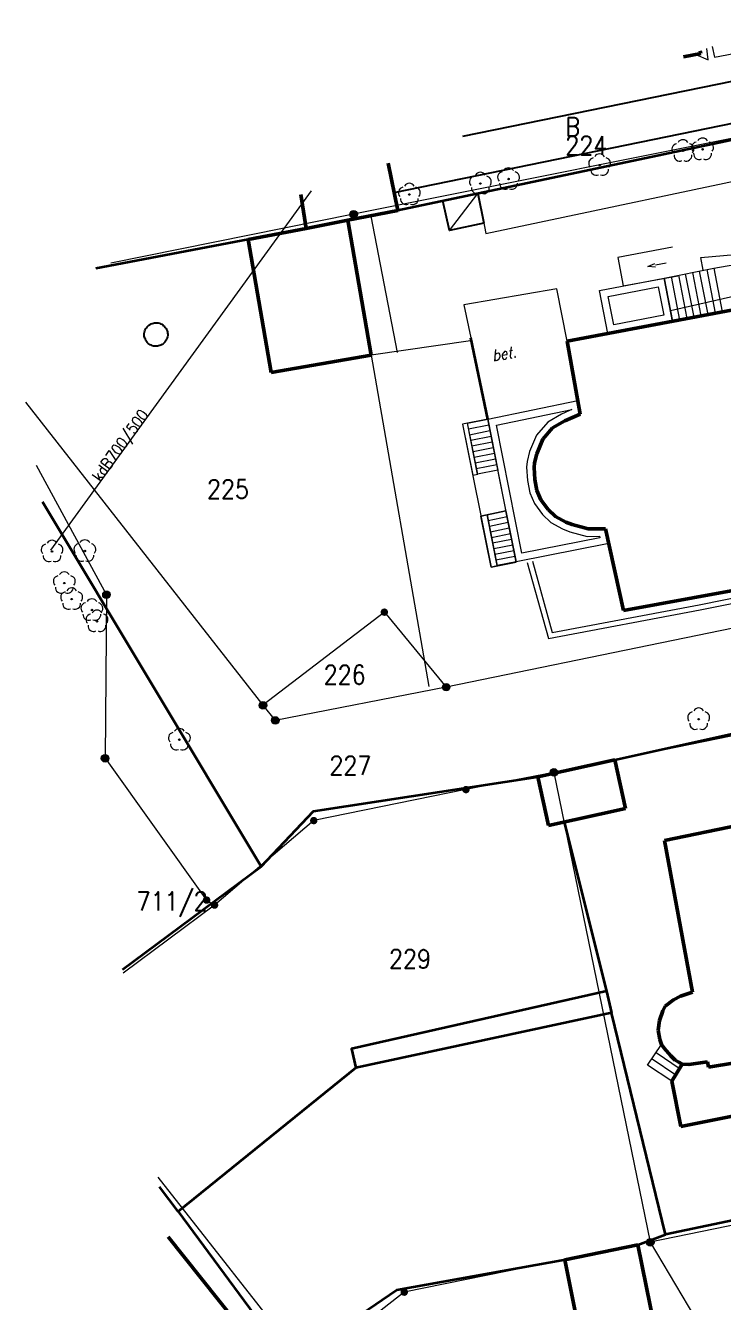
# Model space of a CAD drawing. Header units: metres. Extents: x 6548154 to 6548408, y 5572968 to 5573189.
# Drawn here: x 6548154.2 to 6548200.8, y 5573057.2 to 5573142.5 of the extents above; entities that cross this region are included whole.
import ezdxf
from ezdxf.enums import TextEntityAlignment as Align

# ---------------------------------------------------------------- set-up
doc = ezdxf.new("R2010")
doc.units = ezdxf.units.M
doc.header["$MEASUREMENT"] = 0
for name, color, linetype, lineweight in [('000 Inne (niezydentyfikowane)', 7, 'Continuous', 15), ('000 Ogrodzenie nietrwałe', 7, 'Continuous', 15), ('BUBS - Basen', 7, 'Continuous', 15), ('BUBZ - Skarpa nieumocniona - wypełnienie', 7, 'Continuous', 15), ('EGBB01 - Budynek', 7, 'Continuous', 15), ('EGBD - Działka ewidencyjna', 7, 'Continuous', 15), ('EGBD_O - Działka ewidencyjna', 7, 'Continuous', 15), ('EGBP04 - Punkt graniczny niestabilizowany dokładny', 7, 'Continuous', 15), ('EGBP04 - Punkt graniczny stabilizowany trwale dokładny', 7, 'Continuous', 15), ('EGBS - Schody', 7, 'Continuous', 15), ('EGBT - Taras', 7, 'Continuous', 15), ('EGBU_O - Użytek gruntowy', 7, 'Continuous', 15), ('EGBW - Wjazd do podziemia', 7, 'Continuous', 15), ('KTCR - Chodnik', 7, 'Continuous', 15), ('KTKR - Krawężnik', 7, 'Continuous', 15), ('KTOK - Ogrodzenie trwałe', 7, 'Continuous', 15), ('OBOP02 - Drzewo liściaste', 7, 'Continuous', 15), ('SUPC - Przewód ciepłowniczy', 7, 'Continuous', 15), ('SUPG - Przewód gazowy', 7, 'Continuous', 15), ('SUPK - Przewód kanalizacyjny', 7, 'Continuous', 15), ('SUPK_O - Przewód kanalizacyjny - opis', 7, 'Continuous', 15), ('SUPT - Przewód telekomunikacyjny', 7, 'Continuous', 15)]:
    doc.layers.add(name, color=color, linetype=linetype, lineweight=lineweight)
doc.styles.get("Standard").update_dxf_attribs({"font": 'txt.shx', "width": 0.75})
doc.linetypes.add('902-500b', pattern='A,3.75,[61,dgnlstyle-ccad.shx,S=0.001389,R=0,X=0,Y=0],3.75', length=7.5)

# ---------------------------------------------------------------- blocks, each defined once
blk = doc.blocks.new('EGBP04_03')
at = {"layer": 'EGBP04 - Punkt graniczny niestabilizowany dokładny', "linetype": 'Continuous', "lineweight": 15}
h = blk.add_hatch(color=7, dxfattribs=at)
edge = h.paths.add_edge_path()
edge.add_arc((0, 0), 0.5, 0, 360)
h = blk.add_hatch(color=96, dxfattribs=at)
edge = h.paths.add_edge_path()
edge.add_arc((0, 0), 0.09, 0, 360)
blk = doc.blocks.new('EGBP04_02')
at = {"layer": 'EGBP04 - Punkt graniczny stabilizowany trwale dokładny', "linetype": 'Continuous', "lineweight": 18}
h = blk.add_hatch(color=7, dxfattribs=at)
edge = h.paths.add_edge_path()
edge.add_arc((0, 0), 0.5, 0, 360)
at = {"layer": 'EGBP04 - Punkt graniczny stabilizowany trwale dokładny', "color": 96, "linetype": 'Continuous', "lineweight": 18}
blk.add_circle((0, 0), 0.5, dxfattribs=at)
blk = doc.blocks.new('OBOP02_01')
at = {"layer": 'OBOP02 - Drzewo liściaste', "color": 96, "linetype": 'Continuous', "lineweight": 18}
blk.add_circle((0, 0), 0.1, dxfattribs=at)
for centre, start, end in [((-0.713292, 0.231763), 102.14713, 221.85287), ((0, 0.75), 30.14713, 149.85287), ((0.713292, 0.231763), 318.14713, 77.85287), ((-0.440839, -0.606763), 174.14713, 293.85287), ((0.440839, -0.606763), 246.14713, 5.85287)]:
    blk.add_arc(centre, 0.75, start, end, dxfattribs=at)

msp = doc.modelspace()

# ---------------------------------------------------------------- linework, layer by layer
at = {"layer": '000 Inne (niezydentyfikowane)', "color": 7, "linetype": 'Continuous', "lineweight": 25, "flags": 128}
msp.add_lwpolyline([(6548182.04, 5573130.77), (6548184.36, 5573131.26), (6548184.78, 5573129.27), (6548182.47, 5573128.79), (6548182.04, 5573130.77)], close=True, dxfattribs=at)
at = {"layer": '000 Ogrodzenie nietrwałe', "color": 7, "linetype": '902-500b', "lineweight": 18, "flags": 128}
msp.add_lwpolyline([(6548183.89, 5573121.41), (6548177.25, 5573120.47)], dxfattribs=at)
at = {"layer": 'BUBS - Basen', "color": 7, "linetype": 'Continuous', "lineweight": 25, "flags": 128}
msp.add_lwpolyline([(6548163.48, 5573121.32), (6548163.42, 5573121.27), (6548163.36, 5573121.21), (6548163.29, 5573121.17), (6548163.21, 5573121.13), (6548163.14, 5573121.1), (6548163.06, 5573121.08), (6548162.98, 5573121.07), (6548162.91, 5573121.06), (6548162.81, 5573121.06), (6548162.73, 5573121.07), (6548162.65, 5573121.09), (6548162.58, 5573121.12), (6548162.5, 5573121.16), (6548162.43, 5573121.2), (6548162.37, 5573121.25), (6548162.31, 5573121.31), (6548162.26, 5573121.37), (6548162.22, 5573121.44), (6548162.18, 5573121.52), (6548162.15, 5573121.59), (6548162.13, 5573121.67), (6548162.11, 5573121.74), (6548162.11, 5573121.82), (6548162.1, 5573121.91), (6548162.12, 5573122), (6548162.14, 5573122.08), (6548162.17, 5573122.15), (6548162.2, 5573122.23), (6548162.25, 5573122.29), (6548162.3, 5573122.36), (6548162.36, 5573122.42), (6548162.42, 5573122.47), (6548162.49, 5573122.51), (6548162.56, 5573122.55), (6548162.64, 5573122.58), (6548162.72, 5573122.6), (6548162.79, 5573122.62), (6548162.87, 5573122.62), (6548162.95, 5573122.63), (6548163.04, 5573122.61), (6548163.12, 5573122.59), (6548163.2, 5573122.56), (6548163.27, 5573122.53), (6548163.34, 5573122.48), (6548163.4, 5573122.43), (6548163.46, 5573122.37), (6548163.51, 5573122.31), (6548163.56, 5573122.24), (6548163.6, 5573122.17), (6548163.63, 5573122.09), (6548163.65, 5573122.01), (6548163.66, 5573121.93), (6548163.67, 5573121.86), (6548163.67, 5573121.77), (6548163.66, 5573121.69), (6548163.64, 5573121.61), (6548163.61, 5573121.53), (6548163.57, 5573121.46), (6548163.53, 5573121.39), (6548163.48, 5573121.32)], close=True, dxfattribs=at)
at = {"layer": 'BUBZ - Skarpa nieumocniona - wypełnienie', "color": 7, "linetype": 'Continuous', "lineweight": 18, "flags": 128}
msp.add_lwpolyline([(6548182.47, 5573128.79), (6548184.36, 5573131.26)], dxfattribs=at)
at = {"layer": 'EGBB01 - Budynek', "color": 7, "linetype": 'Continuous', "lineweight": 50, "flags": 128}
for points in [[(6548199.25, 5573140.61), (6548198.1, 5573140.381)], [(6548199.214, 5573140.782), (6548199.25, 5573140.61)], [(6548178.384, 5573133.28), (6548179.04, 5573130.13)], [(6548172.91, 5573128.92), (6548172.559, 5573131.181)], [(6548179.04, 5573130.13), (6548175.7, 5573129.48)], [(6548169.04, 5573128.18), (6548172.91, 5573128.92)], [(6548172.91, 5573128.92), (6548175.7, 5573129.48)], [(6548175.7, 5573129.48), (6548172.91, 5573128.92)], [(6548175.7, 5573129.48), (6548177.25, 5573120.47)], [(6548170.58, 5573119.31), (6548169.04, 5573128.18)], [(6548190.33, 5573121.39), (6548202.12, 5573123.61)], [(6548191.2, 5573116.53), (6548190.33, 5573121.39)], [(6548177.25, 5573120.47), (6548170.58, 5573119.31)], [(6548190.18, 5573116.08), (6548190.7, 5573116.3)], [(6548190.7, 5573116.3), (6548191.2, 5573116.53)], [(6548188.72, 5573114.86), (6548189.36, 5573115.6)], [(6548189.36, 5573115.6), (6548190.18, 5573116.08)], [(6548188.3, 5573113.88), (6548188.72, 5573114.86)], [(6548188.16, 5573113.27), (6548188.3, 5573113.88)], [(6548188.12, 5573112.97), (6548188.16, 5573113.27)], [(6548188.18, 5573112.15), (6548188.12, 5573112.97)], [(6548188.32, 5573111.42), (6548188.18, 5573112.15)], [(6548188.58, 5573110.8), (6548188.32, 5573111.42)], [(6548189.07, 5573110.15), (6548188.58, 5573110.8)], [(6548189.55, 5573109.69), (6548189.07, 5573110.15)], [(6548190.24, 5573109.31), (6548189.55, 5573109.69)], [(6548190.67, 5573109.15), (6548190.24, 5573109.31)], [(6548191.74, 5573108.86), (6548190.67, 5573109.15)], [(6548192.9, 5573108.87), (6548191.74, 5573108.86)], [(6548194.09, 5573103.4), (6548192.9, 5573108.87)], [(6548205.91, 5573105.57), (6548194.09, 5573103.4)], [(6548193.51, 5573093.43), (6548188.37, 5573092.3)], [(6548194.22, 5573090.19), (6548193.51, 5573093.43)], [(6548188.37, 5573092.3), (6548189.08, 5573089.06)], [(6548189.08, 5573089.06), (6548194.22, 5573090.19)], [(6548196.84, 5573088.05), (6548201.8, 5573089.07)], [(6548198.69, 5573077.93), (6548196.84, 5573088.05)], [(6548197.89, 5573077.65), (6548198.69, 5573077.93)], [(6548196.72, 5573076.68), (6548196.87, 5573076.99)], [(6548196.87, 5573076.99), (6548197.44, 5573077.42)], [(6548197.44, 5573077.42), (6548197.89, 5573077.65)], [(6548196.41, 5573075.38), (6548196.49, 5573076.03)], [(6548196.49, 5573076.03), (6548196.72, 5573076.68)], [(6548196.53, 5573074.76), (6548196.41, 5573075.38)], [(6548196.64, 5573074.43), (6548196.53, 5573074.76)], [(6548196.8, 5573074.19), (6548196.64, 5573074.43)], [(6548197.26, 5573073.67), (6548196.8, 5573074.19)], [(6548197.54, 5573073.38), (6548197.26, 5573073.67)], [(6548203.15, 5573073.47), (6548199.77, 5573072.91)], [(6548199.77, 5573072.91), (6548203.15, 5573073.47)], [(6548197.32, 5573071.98), (6548198.02, 5573073.11)], [(6548197.78, 5573073.24), (6548197.54, 5573073.38)], [(6548198.02, 5573073.11), (6548197.78, 5573073.24)], [(6548198.46, 5573073.09), (6548198.02, 5573073.11)], [(6548198.02, 5573073.11), (6548198.46, 5573073.09)], [(6548199.7, 5573073.26), (6548198.46, 5573073.09)], [(6548198.46, 5573073.09), (6548199.7, 5573073.26)], [(6548199.77, 5573072.91), (6548199.7, 5573073.26)], [(6548199.7, 5573073.26), (6548199.77, 5573072.91)], [(6548197.93, 5573068.95), (6548197.32, 5573071.98)], [(6548203.7, 5573070.12), (6548197.93, 5573068.95)], [(6548163.699, 5573061.596), (6548174.88, 5573047.56)], [(6548190.17, 5573060.06), (6548195.05, 5573061.05)], [(6548195.05, 5573061.05), (6548196.42, 5573054.27)], [(6548191.54, 5573053.28), (6548190.17, 5573060.06)]]:
    msp.add_lwpolyline(points, dxfattribs=at)
at = {"layer": 'EGBD - Działka ewidencyjna', "color": 96, "linetype": 'Continuous', "lineweight": 18, "flags": 128}
for points in [[(6548206.08, 5573135.88), (6548176.08, 5573129.87)], [(6548176.08, 5573129.87), (6548159.871, 5573126.612)], [(6548154.182, 5573117.32), (6548170.03, 5573097.08)], [(6548154.901, 5573113.112), (6548159.58, 5573104.46)], [(6548159.58, 5573104.46), (6548159.49, 5573093.54)], [(6548212.56, 5573104.53), (6548182.26, 5573098.29)], [(6548178.13, 5573103.3), (6548170.03, 5573097.08)], [(6548178.13, 5573103.3), (6548182.26, 5573098.29)], [(6548182.26, 5573098.29), (6548170.85, 5573096.07)], [(6548213.99, 5573097.63), (6548189.45, 5573092.6)], [(6548170.03, 5573097.08), (6548170.85, 5573096.07)], [(6548159.49, 5573093.54), (6548166.27, 5573084.07)], [(6548189.45, 5573092.6), (6548183.58, 5573091.45)], [(6548189.45, 5573092.6), (6548195.88, 5573061.22)], [(6548183.58, 5573091.45), (6548173.42, 5573089.38)], [(6548173.42, 5573089.38), (6548166.8, 5573083.74)], [(6548166.8, 5573083.74), (6548160.694, 5573079.195)], [(6548166.27, 5573084.07), (6548166.8, 5573083.74)], [(6548220.48, 5573066.28), (6548195.88, 5573061.22)], [(6548163.019, 5573065.58), (6548173.01, 5573052.84)], [(6548195.88, 5573061.22), (6548179.46, 5573057.89)], [(6548195.88, 5573061.22), (6548201.36, 5573051.97)], [(6548179.46, 5573057.89), (6548173.01, 5573052.84)]]:
    msp.add_lwpolyline(points, dxfattribs=at)
at = {"layer": 'EGBS - Schody', "color": 7, "linetype": 'Continuous', "lineweight": 18}
for p, q in [((6548196.81, 5573125.61), (6548200.12, 5573126.26)), ((6548197.37, 5573122.71), (6548196.81, 5573125.61)), ((6548197.28, 5573125.71), (6548197.84, 5573122.8)), ((6548197.76, 5573125.8), (6548198.31, 5573122.9)), ((6548198.22, 5573125.89), (6548198.79, 5573122.99)), ((6548198.7, 5573125.99), (6548199.26, 5573123.08)), ((6548199.74, 5573123.17), (6548199.17, 5573126.07)), ((6548199.65, 5573126.17), (6548200.21, 5573123.27)), ((6548200.12, 5573126.26), (6548200.69, 5573123.36)), ((6548200.69, 5573123.36), (6548197.37, 5573122.71)), ((6548185.03, 5573116.18), (6548183.35, 5573115.85)), ((6548183.67, 5573115.91), (6548185.03, 5573116.18)), ((6548186.92, 5573106.64), (6548185.03, 5573116.18)), ((6548185.03, 5573116.18), (6548185.7, 5573112.78)), ((6548183.67, 5573115.91), (6548183.35, 5573115.85)), ((6548183.35, 5573115.85), (6548185.25, 5573106.31)), ((6548183.35, 5573115.85), (6548184.03, 5573112.45)), ((6548184.35, 5573112.51), (6548183.67, 5573115.91)), ((6548184.36, 5573112.51), (6548183.67, 5573115.91)), ((6548183.75, 5573115.53), (6548185.1, 5573115.8)), ((6548183.82, 5573115.15), (6548185.18, 5573115.43)), ((6548183.9, 5573114.79), (6548185.25, 5573115.05)), ((6548183.97, 5573114.41), (6548185.33, 5573114.67)), ((6548184.05, 5573114.03), (6548185.4, 5573114.29)), ((6548184.12, 5573113.65), (6548185.48, 5573113.92)), ((6548184.2, 5573113.27), (6548185.55, 5573113.54)), ((6548184.27, 5573112.89), (6548185.63, 5573113.16)), ((6548185.7, 5573112.78), (6548184.35, 5573112.51)), ((6548184.03, 5573112.45), (6548184.36, 5573112.51)), ((6548186.25, 5573110.06), (6548184.57, 5573109.72)), ((6548184.57, 5573109.72), (6548184.99, 5573109.8)), ((6548184.57, 5573109.72), (6548185.25, 5573106.31)), ((6548185.25, 5573106.31), (6548184.57, 5573109.72)), ((6548184.99, 5573109.8), (6548186.25, 5573110.06)), ((6548184.99, 5573109.8), (6548185.66, 5573106.4)), ((6548185.66, 5573106.42), (6548184.99, 5573109.8)), ((6548185.07, 5573109.43), (6548186.32, 5573109.68)), ((6548185.14, 5573109.05), (6548186.4, 5573109.3)), ((6548186.92, 5573106.64), (6548186.25, 5573110.06)), ((6548186.25, 5573110.06), (6548186.92, 5573106.66)), ((6548185.22, 5573108.67), (6548186.47, 5573108.92)), ((6548185.29, 5573108.29), (6548186.55, 5573108.55)), ((6548185.36, 5573107.92), (6548186.62, 5573108.17)), ((6548185.43, 5573107.54), (6548186.7, 5573107.79)), ((6548185.5, 5573107.17), (6548186.77, 5573107.41)), ((6548185.58, 5573106.79), (6548186.85, 5573107.04)), ((6548185.25, 5573106.31), (6548186.92, 5573106.64)), ((6548185.25, 5573106.31), (6548186.92, 5573106.64)), ((6548185.66, 5573106.4), (6548185.25, 5573106.31)), ((6548186.92, 5573106.66), (6548185.66, 5573106.42)), ((6548195.7, 5573073.05), (6548196.64, 5573074.43)), ((6548196.64, 5573074.43), (6548196.8, 5573074.19)), ((6548196, 5573073.48), (6548197.59, 5573072.4)), ((6548196.27, 5573073.89), (6548197.87, 5573072.81)), ((6548196.8, 5573074.19), (6548197.03, 5573073.92)), ((6548197.03, 5573073.92), (6548197.26, 5573073.67)), ((6548197.26, 5573073.67), (6548197.54, 5573073.38)), ((6548197.32, 5573071.98), (6548195.7, 5573073.05)), ((6548198.02, 5573073.11), (6548197.32, 5573071.98)), ((6548197.54, 5573073.38), (6548197.78, 5573073.24)), ((6548197.78, 5573073.24), (6548198.02, 5573073.11))]:
    msp.add_line(p, q, dxfattribs=at)
at = {"layer": 'EGBT - Taras', "color": 0, "lineweight": 18}
for p, q in [((6548192.49, 5573124.78), (6548196.81, 5573125.61)), ((6548196.81, 5573125.61), (6548197.36, 5573122.74)), ((6548193.05, 5573121.9), (6548192.49, 5573124.78)), ((6548193.076, 5573124.384), (6548196.413, 5573125.025)), ((6548196.413, 5573125.025), (6548196.775, 5573123.135)), ((6548193.445, 5573122.486), (6548193.076, 5573124.384)), ((6548196.775, 5573123.135), (6548193.445, 5573122.486)), ((6548197.36, 5573122.74), (6548193.05, 5573121.9)), ((6548185.03, 5573116.18), (6548191.04, 5573117.43)), ((6548191.04, 5573117.43), (6548191.2, 5573116.53)), ((6548186.92, 5573106.66), (6548185.03, 5573116.18)), ((6548185.617, 5573115.791), (6548190.638, 5573116.836)), ((6548189.955, 5573116.528), (6548189.036, 5573115.99)), ((6548190.498, 5573116.757), (6548189.955, 5573116.528)), ((6548190.7, 5573116.3), (6548190.18, 5573116.08)), ((6548190.64, 5573116.823), (6548190.498, 5573116.757)), ((6548190.638, 5573116.836), (6548190.64, 5573116.823)), ((6548191.2, 5573116.53), (6548190.7, 5573116.3)), ((6548187.313, 5573107.247), (6548185.617, 5573115.791)), ((6548189.036, 5573115.99), (6548188.291, 5573115.128)), ((6548189.36, 5573115.6), (6548188.72, 5573114.86)), ((6548190.18, 5573116.08), (6548189.36, 5573115.6)), ((6548188.291, 5573115.128), (6548187.823, 5573114.036)), ((6548188.72, 5573114.86), (6548188.3, 5573113.88)), ((6548187.823, 5573114.036), (6548187.667, 5573113.359)), ((6548188.3, 5573113.88), (6548188.16, 5573113.27)), ((6548187.667, 5573113.359), (6548187.618, 5573112.985)), ((6548187.618, 5573112.985), (6548187.683, 5573112.084)), ((6548188.16, 5573113.27), (6548188.12, 5573112.97)), ((6548188.12, 5573112.97), (6548188.18, 5573112.15)), ((6548187.683, 5573112.084), (6548187.839, 5573111.275)), ((6548188.18, 5573112.15), (6548188.32, 5573111.42)), ((6548187.839, 5573111.275), (6548188.143, 5573110.549)), ((6548188.32, 5573111.42), (6548188.58, 5573110.8)), ((6548188.143, 5573110.549), (6548188.695, 5573109.817)), ((6548188.58, 5573110.8), (6548189.07, 5573110.15)), ((6548189.07, 5573110.15), (6548189.55, 5573109.69)), ((6548188.695, 5573109.817), (6548189.251, 5573109.284)), ((6548189.251, 5573109.284), (6548190.031, 5573108.854)), ((6548189.55, 5573109.69), (6548190.24, 5573109.31)), ((6548190.24, 5573109.31), (6548190.67, 5573109.15)), ((6548190.031, 5573108.854), (6548190.517, 5573108.673)), ((6548190.517, 5573108.673), (6548191.676, 5573108.359)), ((6548190.67, 5573109.15), (6548191.74, 5573108.86)), ((6548191.74, 5573108.86), (6548192.9, 5573108.87)), ((6548192.9, 5573108.87), (6548193.12, 5573107.88)), ((6548193.12, 5573107.88), (6548186.92, 5573106.66)), ((6548192.521, 5573108.272), (6548187.313, 5573107.247)), ((6548191.676, 5573108.359), (6548192.5, 5573108.367)), ((6548192.5, 5573108.367), (6548192.521, 5573108.272))]:
    msp.add_line(p, q, dxfattribs=at)
at = {"layer": 'EGBW - Wjazd do podziemia', "color": 7, "linetype": 'Continuous', "lineweight": 18}
for p, q in [((6548197.36, 5573127.67), (6548193.72, 5573126.99)), ((6548193.72, 5573126.99), (6548194.07, 5573125.09)), ((6548195.72, 5573126.38), (6548196.19, 5573126.59)), ((6548196.24, 5573126.34), (6548195.72, 5573126.38)), ((6548196.95, 5573126.6), (6548196.22, 5573126.46)), ((6548194.07, 5573125.09), (6548197.72, 5573125.76))]:
    msp.add_line(p, q, dxfattribs=at)
at = {"layer": 'KTCR - Chodnik', "color": 7, "linetype": 'Continuous', "lineweight": 18, "flags": 128}
for points in [[(6548184.4, 5573131.27), (6548184.91, 5573128.58), (6548205.97, 5573133.04)], [(6548179.01, 5573120.64), (6548177.25, 5573129.74)], [(6548200.12, 5573126.26), (6548207.15, 5573127.49)], [(6548190.33, 5573121.39), (6548189.65, 5573124.89), (6548183.44, 5573123.82), (6548183.91, 5573121.61)], [(6548177.25, 5573120.47), (6548181.11, 5573098.33)]]:
    msp.add_lwpolyline(points, dxfattribs=at)
at = {"layer": 'KTKR - Krawężnik', "color": 7, "linetype": 'Continuous', "lineweight": 25, "flags": 128}
for points in [[(6548204.59, 5573139.41), (6548183.342, 5573135.065)], [(6548178.79, 5573131.32), (6548205.18, 5573136.73)]]:
    msp.add_lwpolyline(points, dxfattribs=at)
at = {"layer": 'KTOK - Ogrodzenie trwałe', "color": 7, "linetype": 'Continuous', "lineweight": 35, "flags": 128}
for points in [[(6548193.51, 5573093.43), (6548213.53, 5573097.9), (6548212.48, 5573102.98), (6548209.09, 5573118.4), (6548206.98, 5573128.33), (6548205.18, 5573136.75), (6548204.1, 5573141.55), (6548203.907, 5573142.472)], [(6548205.41, 5573135.69), (6548179.04, 5573130.13)], [(6548169.04, 5573128.18), (6548158.868, 5573126.25)], [(6548185.03, 5573116.18), (6548183.91, 5573121.61)], [(6548155.32, 5573110.659), (6548169.9, 5573086.31)], [(6548169.9, 5573086.31), (6548173.41, 5573090.01), (6548188.37, 5573092.3)], [(6548190.13, 5573089.28), (6548192.95, 5573078), (6548193.29, 5573076.54)], [(6548160.653, 5573079.433), (6548169.9, 5573086.31)], [(6548192.95, 5573078), (6548175.93, 5573074.13), (6548176.22, 5573072.87)], [(6548196.9, 5573061.74), (6548193.29, 5573076.54), (6548176.22, 5573072.87), (6548164.36, 5573063.27), (6548171.82, 5573053.16), (6548178.96, 5573058.04), (6548190.22, 5573060.07)], [(6548220.23, 5573066.63), (6548196.9, 5573061.74)], [(6548164.36, 5573063.27), (6548163.131, 5573064.926)], [(6548195.05, 5573061.05), (6548196.9, 5573061.74)]]:
    msp.add_lwpolyline(points, dxfattribs=at)
at = {"layer": 'SUPC - Przewód ciepłowniczy', "color": 212, "linetype": 'Continuous', "lineweight": 18, "flags": 128}
for points in [[(6548187.67, 5573106.61), (6548189.08, 5573101.54), (6548199.21, 5573103.45), (6548210.87, 5573105.8), (6548208.85, 5573114.99), (6548207.67, 5573120.7), (6548207.49, 5573121.6), (6548209.27, 5573122.08), (6548222.48, 5573124.59), (6548222.05, 5573126.26), (6548221.94, 5573126.7)], [(6548188.01, 5573106.71), (6548189.34, 5573101.94), (6548199.15, 5573103.79), (6548210.45, 5573106.08), (6548208.51, 5573114.91), (6548207.33, 5573120.64), (6548207.09, 5573121.86), (6548209.19, 5573122.42), (6548222.04, 5573124.87), (6548221.71, 5573126.18), (6548221.55, 5573126.8), (6548221.5, 5573126.98)]]:
    msp.add_lwpolyline(points, dxfattribs=at)
at = {"layer": 'SUPG - Przewód gazowy', "color": 52, "linetype": 'Continuous', "lineweight": 18, "flags": 128}
msp.add_lwpolyline([(6548199.41, 5573126.13), (6548199.26, 5573126.98), (6548208.82, 5573127.82)], dxfattribs=at)
at = {"layer": 'SUPK - Przewód kanalizacyjny', "color": 36, "linetype": 'Continuous', "lineweight": 18, "flags": 128}
for points in [[(6548198.93, 5573140.54), (6548199.74, 5573140.19), (6548199.646, 5573140.938)], [(6548155.871, 5573107.431), (6548173.275, 5573131.439)], [(6548212.12, 5573128.11), (6548206.3, 5573125.52), (6548205.84, 5573125.4), (6548205.52, 5573125.32), (6548197.24, 5573123.42)]]:
    msp.add_lwpolyline(points, dxfattribs=at)
at = {"layer": 'SUPT - Przewód telekomunikacyjny', "color": 30, "linetype": 'Continuous', "lineweight": 18, "flags": 128}
msp.add_lwpolyline([(6548200.007, 5573141.068), (6548200.16, 5573140.36), (6548207.42, 5573141.74)], dxfattribs=at)

# ---------------------------------------------------------------- block references
at = {"layer": 'EGBP04 - Punkt graniczny niestabilizowany dokładny', "color": 7, "linetype": 'Continuous', "lineweight": 15, "xscale": 0.5, "yscale": 0.5, "zscale": 0.5}
for p in [(6548178.13, 5573103.3), (6548183.58, 5573091.45), (6548173.42, 5573089.38), (6548166.27, 5573084.07), (6548166.8, 5573083.74), (6548179.46, 5573057.89)]:
    msp.add_blockref('EGBP04_03', p, dxfattribs=at)
at = {"layer": 'EGBP04 - Punkt graniczny stabilizowany trwale dokładny', "color": 96, "linetype": 'Continuous', "lineweight": 18, "xscale": 0.5, "yscale": 0.5, "zscale": 0.5}
for p in [(6548176.08, 5573129.87), (6548159.58, 5573104.46), (6548182.26, 5573098.29), (6548170.03, 5573097.08), (6548170.85, 5573096.07), (6548159.49, 5573093.54), (6548189.45, 5573092.6), (6548195.88, 5573061.22)]:
    msp.add_blockref('EGBP04_02', p, dxfattribs=at)
at = {"layer": 'OBOP02 - Drzewo liściaste', "color": 96, "linetype": 'Continuous', "lineweight": 18, "xscale": 0.5, "yscale": 0.5, "zscale": 0.5}
for p in [(6548198.06, 5573134.1), (6548199.37, 5573134.21), (6548192.5, 5573133.15), (6548184.54, 5573131.92), (6548186.42, 5573132.22), (6548179.8, 5573131.19), (6548155.95, 5573107.35), (6548158.14, 5573107.38), (6548156.77, 5573105.24), (6548157.26, 5573104.17), (6548158.61, 5573103.44), (6548158.95, 5573102.69), (6548199.11, 5573096.15), (6548164.45, 5573094.78)]:
    msp.add_blockref('OBOP02_01', p, dxfattribs=at)

# ---------------------------------------------------------------- texts
at = {"layer": 'EGBD_O - Działka ewidencyjna', "color": 96, "linetype": 'Continuous', "lineweight": 25, "width": 0.87}
msp.add_text('224', height=1.25, dxfattribs=at).set_placement((6548190.21, 5573135.09), align=Align.TOP_LEFT)
for s, p in [('225', (6548166.3, 5573110.89)), ('226', (6548174.09, 5573098.5)), ('227', (6548174.47, 5573092.43)), ('711/2', (6548161.59, 5573083.38)), ('229', (6548178.44, 5573079.52))]:
    msp.add_text(s, height=1.25, dxfattribs=at).set_placement(p)
at = {"layer": 'EGBU_O - Użytek gruntowy', "color": 96, "linetype": 'Continuous', "lineweight": 18, "width": 0.87}
msp.add_text('B', height=1.25, dxfattribs=at).set_placement((6548190.21, 5573135.09))
at = {"layer": 'KTCR - Chodnik', "color": 7, "linetype": 'Continuous', "lineweight": 18, "oblique": 15, "width": 0.87}
msp.add_text('bet.', height=0.75, rotation=9.835, dxfattribs=at).set_placement((6548185.24, 5573120.79), align=Align.TOP_LEFT)
at = {"layer": 'SUPK_O - Przewód kanalizacyjny - opis', "color": 36, "linetype": 'Continuous', "lineweight": 18, "width": 0.87}
msp.add_text('kdB700/500', height=0.75, rotation=54.061, dxfattribs=at).set_placement((6548159.16, 5573111.97))

doc.saveas('drawing.dxf')
